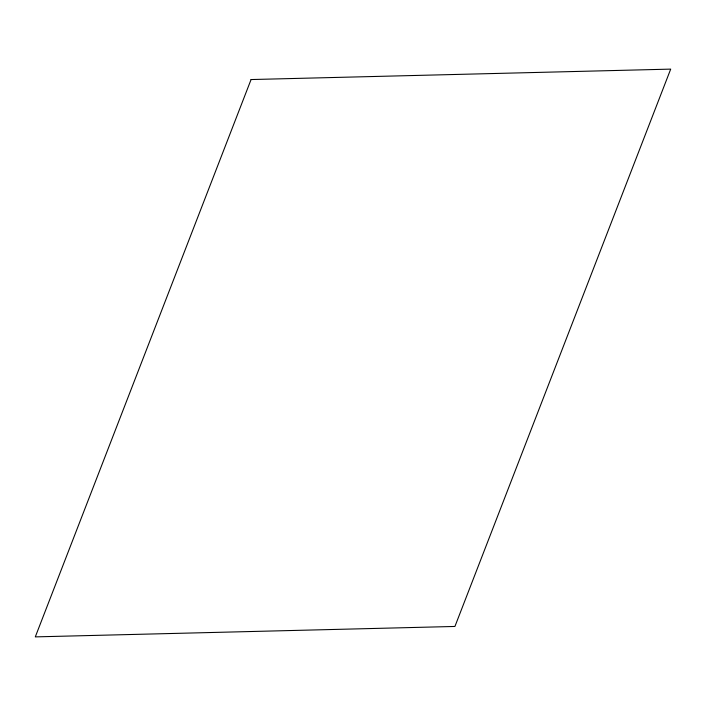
<?xml version="1.0" encoding="UTF-8"?>
<svg xmlns="http://www.w3.org/2000/svg" width="706" height="706" viewBox="0 0 706 706"><rect width="100%" height="100%" fill="white"/><g stroke="black" fill="none" stroke-linecap="round" stroke-linejoin="round"><path stroke-width="1.06" d="M251.071 79.549L35.3 636.883L454.929 626.451L670.7 69.117L251.071 79.549"/></g></svg>
